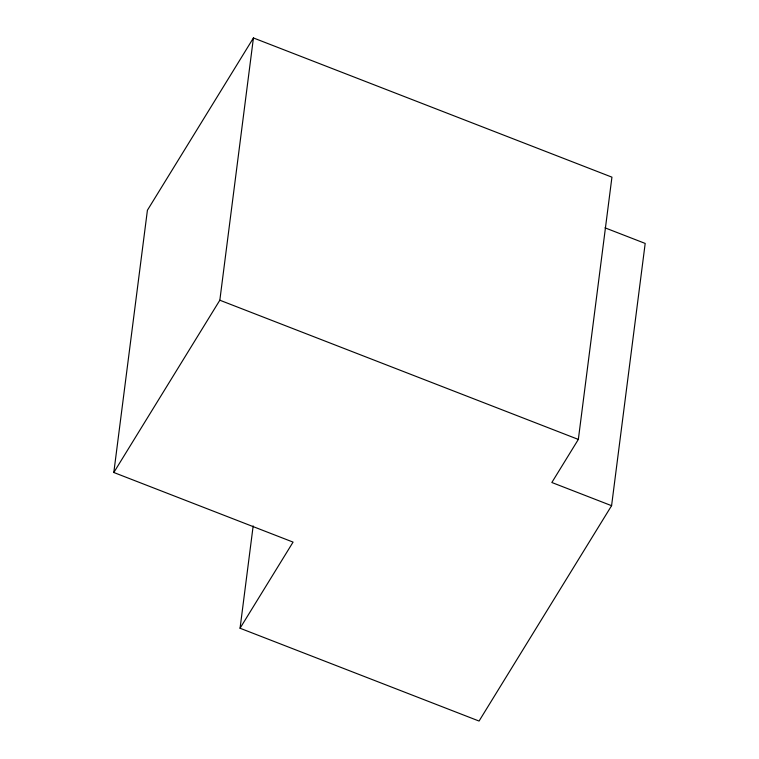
<?xml version="1.0" encoding="UTF-8"?>
<svg xmlns="http://www.w3.org/2000/svg" width="759" height="759" viewBox="0 0 759 759"><rect width="100%" height="100%" fill="white"/><g stroke="black" fill="none" stroke-linecap="round" stroke-linejoin="round"><path stroke-width="1.14" d="M240.062 628.243L293.069 542.106L113.812 472.496L147.417 210.234L253.43 37.95L611.934 177.16L578.339 439.423L551.84 482.496L611.583 505.693L479.062 721.05L240.062 628.243L253.164 525.921M113.812 472.496L219.835 300.213L253.43 37.95M611.583 505.693L645.188 243.43L604.989 227.823M219.835 300.213L578.339 439.423"/></g></svg>
